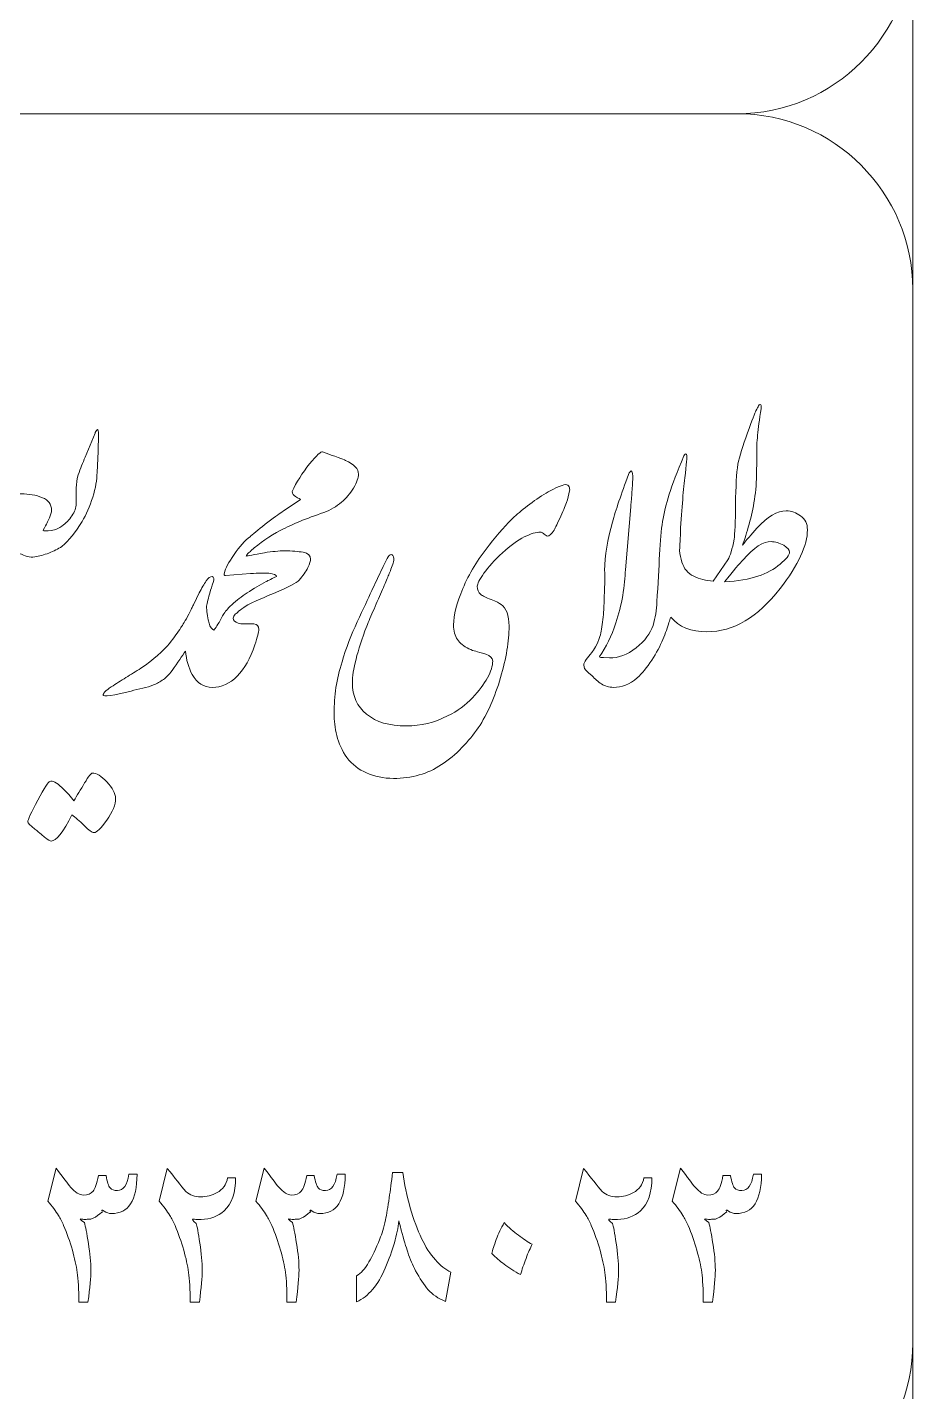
# Model space of a CAD drawing. Header units: millimetres. Extents: x 62 to 462, y 96 to 456.
# Drawn here: x 449.7 to 462.31, y 278.11 to 297.53 of the extents above; entities that cross this region are included whole.
import ezdxf

# ---------------------------------------------------------------- set-up
doc = ezdxf.new("R2010")
doc.units = ezdxf.units.MM
doc.header["$MEASUREMENT"] = 0
doc.layers.add('Layer 1', color=7, linetype='Continuous')

msp = doc.modelspace()

# ---------------------------------------------------------------- linework, layer by layer
at = {"layer": 'Layer 1', "color": 242, "lineweight": 18}
msp.add_lwpolyline([(62.3067, 95.8033), (462.3067, 95.8033), (462.3067, 455.8033), (62.3067, 455.8033), (62.3067, 95.8033)], close=True, dxfattribs=at)
at = {"layer": 'Layer 1', "color": 250, "lineweight": 18}
for points, knots in [([(444.8067, 316.3033), (444.8067, 316.3033), (459.8067, 316.3033), (459.8067, 316.3033), (461.1837, 316.3033), (462.3067, 315.1803), (462.3067, 313.8033), (462.3067, 313.8033), (462.3067, 298.8033), (462.3067, 298.8033), (462.3067, 297.4264), (461.1837, 296.3033), (459.8067, 296.3033), (459.8067, 296.3033), (444.8067, 296.3033), (444.8067, 296.3033), (443.4298, 296.3033), (442.3067, 297.4264), (442.3067, 298.8033), (442.3067, 298.8033), (442.3067, 313.8033), (442.3067, 313.8033), (442.3067, 315.1803), (443.4298, 316.3033), (444.8067, 316.3033)], [0, 0, 0, 0, 0.125, 0.125, 0.125, 0.25, 0.25, 0.25, 0.375, 0.375, 0.375, 0.5, 0.5, 0.5, 0.625, 0.625, 0.625, 0.75, 0.75, 0.75, 0.875, 0.875, 0.875, 1, 1, 1, 1]), ([(444.8067, 296.3033), (444.8067, 296.3033), (459.8067, 296.3033), (459.8067, 296.3033), (461.1837, 296.3033), (462.3067, 295.1803), (462.3067, 293.8033), (462.3067, 293.8033), (462.3067, 278.8033), (462.3067, 278.8033), (462.3067, 277.4264), (461.1837, 276.3033), (459.8067, 276.3033), (459.8067, 276.3033), (444.8067, 276.3033), (444.8067, 276.3033), (443.4298, 276.3033), (442.3067, 277.4264), (442.3067, 278.8033), (442.3067, 278.8033), (442.3067, 293.8033), (442.3067, 293.8033), (442.3067, 295.1803), (443.4298, 296.3033), (444.8067, 296.3033)], [0, 0, 0, 0, 0.125, 0.125, 0.125, 0.25, 0.25, 0.25, 0.375, 0.375, 0.375, 0.5, 0.5, 0.5, 0.625, 0.625, 0.625, 0.75, 0.75, 0.75, 0.875, 0.875, 0.875, 1, 1, 1, 1]), ([(458.9892, 290.0833), (458.9943, 290.0275), (459.0045, 289.9738), (459.0195, 289.9216), (459.0501, 289.8275), (459.1065, 289.7593), (459.1889, 289.7193), (459.2712, 289.6793), (459.3641, 289.6558), (459.4676, 289.6487), (459.4676, 289.6487), (459.6745, 289.9521), (459.6745, 289.9521), (459.7086, 290.0098), (459.7392, 290.1074), (459.7639, 290.2449), (459.7756, 290.3202), (459.7827, 290.4872), (459.7851, 290.7424), (459.7874, 290.9987), (459.798, 291.1892), (459.8192, 291.3127), (459.8427, 291.4279), (459.8874, 291.5761), (459.9532, 291.7584), (460.0202, 291.9418), (460.0614, 292.0476), (460.0755, 292.0759), (460.0908, 292.1041), (460.1026, 292.1276), (460.112, 292.1464), (460.1237, 292.1652), (460.1343, 292.1687), (460.1425, 292.1582), (460.1519, 292.1476), (460.1543, 292.1299), (460.1496, 292.1041), (460.1249, 291.95), (460.1073, 291.8254), (460.0979, 291.7278), (460.0896, 291.6302), (460.0849, 291.5373), (460.0861, 291.4491), (460.0873, 291.3609), (460.0861, 291.2468), (460.0814, 291.1069), (460.0767, 290.967), (460.0626, 290.8376), (460.0391, 290.72), (460.0167, 290.6012), (459.9885, 290.4872), (459.9532, 290.3755), (459.9191, 290.2649), (459.8956, 290.1944), (459.885, 290.1638), (459.9403, 290.2332), (460.0073, 290.312), (460.0884, 290.4025), (460.2413, 290.5683), (460.3812, 290.6506), (460.5047, 290.6506), (460.58, 290.6506), (460.6494, 290.6259), (460.7117, 290.5777), (460.7752, 290.5319), (460.8081, 290.4672), (460.8081, 290.3813), (460.8081, 290.1603), (460.6776, 289.8816), (460.4189, 289.5429), (460.1014, 289.1337), (459.7545, 288.9291), (459.3782, 288.9291), (459.1515, 288.9291), (458.9798, 288.9978), (458.8622, 289.1361), (458.8537, 289.1085), (458.8454, 289.0834), (458.8372, 289.0608), (458.8172, 288.9926), (458.7878, 288.9115), (458.749, 288.8186), (458.7114, 288.7257), (458.6585, 288.6269), (458.5915, 288.5234), (458.5233, 288.4199), (458.4551, 288.3364), (458.3857, 288.2718), (458.2787, 288.1789), (458.1646, 288.1342), (458.0447, 288.1365), (457.9835, 288.1389), (457.9271, 288.1553), (457.8765, 288.1859), (457.8283, 288.2177), (457.7836, 288.2576), (457.7425, 288.3035), (457.7048, 288.3329), (457.6825, 288.3529), (457.6731, 288.3611), (457.6413, 288.3917), (457.6249, 288.4223), (457.6249, 288.454), (457.6249, 288.4775), (457.6366, 288.5046), (457.659, 288.534), (457.6825, 288.5634), (457.7083, 288.5975), (457.7389, 288.6339), (457.7519, 288.6516), (457.7707, 288.6798), (457.793, 288.7163), (457.8165, 288.7527), (457.8365, 288.8021), (457.8542, 288.8632), (457.8706, 288.9232), (457.8859, 289.0032), (457.8965, 289.102), (457.9059, 289.2007), (457.9118, 289.2866), (457.9141, 289.3571), (457.9141, 289.3571), (457.9212, 289.5712), (457.9212, 289.5712), (457.9235, 289.6441), (457.9235, 289.7217), (457.9212, 289.8016), (457.9259, 290.0133), (457.9623, 290.2426), (458.0317, 290.4907), (458.0799, 290.6589), (458.1564, 290.8847), (458.2622, 291.1692), (458.2693, 291.1881), (458.2763, 291.1998), (458.2834, 291.2069), (458.2893, 291.2139), (458.2951, 291.2174), (458.2998, 291.2174), (458.3163, 291.2151), (458.3234, 291.1716), (458.321, 291.0869), (458.3187, 291.0458), (458.314, 290.9787), (458.3069, 290.887), (458.2998, 290.7929), (458.2951, 290.733), (458.2928, 290.7083), (458.2928, 290.7083), (458.2175, 289.8122), (458.2175, 289.8122), (458.2128, 289.704), (458.1999, 289.5817), (458.1799, 289.443), (458.1564, 289.3101), (458.1235, 289.1807), (458.0799, 289.0537), (458.02, 288.868), (457.9424, 288.708), (457.8483, 288.5751), (457.853, 288.5657), (457.8718, 288.561), (457.9036, 288.561), (457.9036, 288.561), (457.9906, 288.5575), (457.9906, 288.5575), (458.1164, 288.5528), (458.2422, 288.601), (458.3692, 288.701), (458.495, 288.8009), (458.5762, 288.9068), (458.6103, 289.0173), (458.6444, 289.129), (458.6632, 289.2407), (458.6656, 289.3536), (458.6808, 289.6135), (458.6938, 289.8393), (458.7032, 290.0309), (458.7126, 290.2226), (458.7267, 290.3778), (458.7467, 290.4978), (458.7655, 290.6166), (458.7973, 290.7471), (458.8408, 290.887), (458.8843, 291.0269), (458.9537, 291.208), (459.0477, 291.4315), (459.0618, 291.4538), (459.0736, 291.4632), (459.0854, 291.4585), (459.0971, 291.4538), (459.0924, 291.3644), (459.0701, 291.1881), (459.0477, 291.0128), (459.0254, 290.753), (459.003, 290.4084), (459.0007, 290.3188), (458.9961, 290.2108), (458.9892, 290.0833)], [0, 0, 0, 0, 0.0151515, 0.0151515, 0.0151515, 0.030303, 0.030303, 0.030303, 0.0454545, 0.0454545, 0.0454545, 0.0606061, 0.0606061, 0.0606061, 0.0757576, 0.0757576, 0.0757576, 0.0909091, 0.0909091, 0.0909091, 0.1060606, 0.1060606, 0.1060606, 0.1212121, 0.1212121, 0.1212121, 0.1363636, 0.1363636, 0.1363636, 0.1515152, 0.1515152, 0.1515152, 0.1666667, 0.1666667, 0.1666667, 0.1818182, 0.1818182, 0.1818182, 0.1969697, 0.1969697, 0.1969697, 0.2121212, 0.2121212, 0.2121212, 0.2272727, 0.2272727, 0.2272727, 0.2424242, 0.2424242, 0.2424242, 0.2575758, 0.2575758, 0.2575758, 0.2727273, 0.2727273, 0.2727273, 0.2878788, 0.2878788, 0.2878788, 0.3030303, 0.3030303, 0.3030303, 0.3181818, 0.3181818, 0.3181818, 0.3333333, 0.3333333, 0.3333333, 0.3484848, 0.3484848, 0.3484848, 0.3636364, 0.3636364, 0.3636364, 0.3787879, 0.3787879, 0.3787879, 0.3939394, 0.3939394, 0.3939394, 0.4090909, 0.4090909, 0.4090909, 0.4242424, 0.4242424, 0.4242424, 0.4393939, 0.4393939, 0.4393939, 0.4545455, 0.4545455, 0.4545455, 0.469697, 0.469697, 0.469697, 0.4848485, 0.4848485, 0.4848485, 0.5, 0.5, 0.5, 0.5151515, 0.5151515, 0.5151515, 0.530303, 0.530303, 0.530303, 0.5454545, 0.5454545, 0.5454545, 0.5606061, 0.5606061, 0.5606061, 0.5757576, 0.5757576, 0.5757576, 0.5909091, 0.5909091, 0.5909091, 0.6060606, 0.6060606, 0.6060606, 0.6212121, 0.6212121, 0.6212121, 0.6363636, 0.6363636, 0.6363636, 0.6515152, 0.6515152, 0.6515152, 0.6666667, 0.6666667, 0.6666667, 0.6818182, 0.6818182, 0.6818182, 0.6969697, 0.6969697, 0.6969697, 0.7121212, 0.7121212, 0.7121212, 0.7272727, 0.7272727, 0.7272727, 0.7424242, 0.7424242, 0.7424242, 0.7575758, 0.7575758, 0.7575758, 0.7727273, 0.7727273, 0.7727273, 0.7878788, 0.7878788, 0.7878788, 0.8030303, 0.8030303, 0.8030303, 0.8181818, 0.8181818, 0.8181818, 0.8333333, 0.8333333, 0.8333333, 0.8484848, 0.8484848, 0.8484848, 0.8636364, 0.8636364, 0.8636364, 0.8787879, 0.8787879, 0.8787879, 0.8939394, 0.8939394, 0.8939394, 0.9090909, 0.9090909, 0.9090909, 0.9242424, 0.9242424, 0.9242424, 0.9393939, 0.9393939, 0.9393939, 0.9545455, 0.9545455, 0.9545455, 0.969697, 0.969697, 0.969697, 0.9848485, 0.9848485, 0.9848485, 1, 1, 1, 1]), ([(450.1965, 290.4343), (450.2517, 290.4731), (450.2988, 290.5213), (450.3376, 290.5789), (450.3787, 290.6366), (450.3999, 290.6942), (450.3999, 290.7518), (450.3999, 290.7518), (450.3999, 290.9788), (450.3999, 290.9788), (450.3999, 291.034), (450.4093, 291.0952), (450.427, 291.161), (450.4599, 291.2527), (450.4928, 291.3374), (450.5269, 291.4127), (450.5269, 291.4127), (450.668, 291.7537), (450.668, 291.7537), (450.6704, 291.7702), (450.6821, 291.789), (450.7033, 291.809), (450.7127, 291.809), (450.7162, 291.7854), (450.7162, 291.7372), (450.7162, 291.7372), (450.7104, 291.4926), (450.7104, 291.4926), (450.7104, 291.4926), (450.6962, 291.1963), (450.6962, 291.1963), (450.6962, 291.0928), (450.6751, 290.9752), (450.6339, 290.8447), (450.5951, 290.713), (450.5445, 290.5978), (450.4822, 290.4966), (450.3885, 290.3432), (450.2937, 290.2259), (450.1976, 290.146), (450.1976, 290.146), (450.1965, 290.1438), (450.1965, 290.1438), (450.1412, 290.1074), (450.0789, 290.0756), (450.0107, 290.0498), (449.9413, 290.0227), (449.8743, 290.0051), (449.8108, 289.9957), (449.7755, 289.9886), (449.739, 289.991), (449.7002, 290.0004), (449.6614, 290.011), (449.6308, 290.0227), (449.6108, 290.0368), (449.5826, 290.0368), (449.5438, 290.0251), (449.4933, 290.0027), (449.445, 289.9816), (449.3851, 289.9522), (449.3145, 289.9134), (449.3145, 289.9134), (449.1111, 289.7852), (449.1111, 289.7852), (449.1111, 289.7852), (449.1108, 289.7861), (449.1108, 289.7861), (449.0462, 289.7286), (448.9686, 289.6851), (448.8771, 289.6558), (448.7736, 289.6158), (448.6431, 289.6041), (448.4843, 289.617), (448.4514, 289.617), (448.3044, 289.5523), (448.0398, 289.4206), (448.0398, 289.4206), (447.8581, 289.3204), (447.8581, 289.3204), (447.8581, 289.3204), (447.8446, 289.2678), (447.8446, 289.2678), (447.8305, 289.2101), (447.8129, 289.1549), (447.7952, 289.1043), (447.7141, 288.8821), (447.64, 288.7174), (447.5706, 288.6116), (447.5024, 288.5058), (447.4483, 288.4411), (447.4095, 288.4152), (447.3696, 288.3905), (447.3119, 288.3635), (447.2331, 288.3341), (447.1555, 288.3059), (447.0368, 288.2659), (446.8768, 288.2141), (446.7169, 288.1624), (446.6228, 288.1365), (446.5923, 288.1365), (446.5746, 288.1365), (446.5652, 288.1412), (446.5652, 288.1506), (446.5464, 288.1753), (446.6417, 288.2588), (446.851, 288.3988), (447.0603, 288.5387), (447.1955, 288.6304), (447.2555, 288.6739), (447.3166, 288.7174), (447.379, 288.7809), (447.4413, 288.8656), (447.5048, 288.9491), (447.5518, 289.0443), (447.5812, 289.149), (447.5495, 289.1537), (447.5165, 289.1478), (447.4836, 289.1302), (447.4495, 289.1137), (447.4166, 289.1043), (447.3848, 289.1043), (447.3002, 289.1067), (447.2284, 289.1349), (447.1708, 289.1878), (447.1144, 289.2395), (447.0897, 289.2983), (447.0991, 289.363), (447.1085, 289.4018), (447.1214, 289.4477), (447.1391, 289.4994), (447.1555, 289.5512), (447.192, 289.6335), (447.2473, 289.7452), (447.3025, 289.8581), (447.3578, 289.951), (447.4142, 290.0239), (447.4707, 290.098), (447.5259, 290.1344), (447.5812, 290.1344), (447.6753, 290.1344), (447.7541, 290.0944), (447.8176, 290.0145), (447.8811, 289.9333), (447.9117, 289.8369), (447.9117, 289.7252), (447.9117, 289.7252), (447.9115, 289.7016), (447.9115, 289.7016), (447.9115, 289.7016), (447.9763, 289.724), (447.9763, 289.724), (448.0527, 289.7522), (448.0916, 289.7722), (448.0916, 289.7863), (448.0774, 289.8098), (448.0704, 289.8381), (448.0704, 289.8722), (448.0751, 289.9027), (448.0868, 289.9404), (448.1057, 289.9862), (448.1374, 290.0709), (448.1962, 290.1908), (448.2809, 290.3449), (448.3338, 290.446), (448.4008, 290.5354), (448.4843, 290.613), (448.5666, 290.6894), (448.6337, 290.7271), (448.6842, 290.7271), (448.7642, 290.7271), (448.83, 290.693), (448.8806, 290.6271), (448.9265, 290.5624), (448.9488, 290.4778), (448.9488, 290.3719), (448.9488, 290.2779), (448.9359, 290.1932), (448.91, 290.1191), (448.8829, 290.0439), (448.8665, 289.998), (448.8594, 289.9792), (448.8594, 289.9792), (448.9006, 289.9862), (448.9006, 289.9862), (448.99, 290.0086), (449.0605, 290.0391), (449.1111, 290.0756), (449.1111, 290.0756), (449.1132, 290.072), (449.1132, 290.072), (449.1543, 290.0933), (449.2123, 290.1282), (449.2863, 290.178), (449.3028, 290.1874), (449.3404, 290.2144), (449.4004, 290.2579), (449.4004, 290.2944), (449.3839, 290.3473), (449.3521, 290.4167), (449.318, 290.479), (449.271, 290.5096), (449.211, 290.5096), (449.1722, 290.5096), (449.1322, 290.5002), (449.0899, 290.4813), (449.0605, 290.4813), (449.0511, 290.5013), (449.0629, 290.5401), (449.0723, 290.5684), (449.0923, 290.6025), (449.1252, 290.6436), (449.1758, 290.7083), (449.2381, 290.7624), (449.3145, 290.8059), (449.3627, 290.8318), (449.4121, 290.8506), (449.4627, 290.8647), (449.525, 290.8835), (449.5767, 290.8929), (449.6214, 290.8929), (449.7261, 290.8929), (449.8249, 290.8741), (449.9178, 290.8376), (450.0048, 290.8035), (450.0483, 290.7436), (450.0483, 290.6577), (450.0483, 290.6283), (450.0377, 290.5919), (450.0177, 290.5484), (450.006, 290.5225), (449.9954, 290.499), (449.9848, 290.479), (449.9742, 290.4578), (449.9554, 290.4237), (449.9272, 290.3755), (449.9436, 290.3614), (449.9824, 290.3602), (450.0448, 290.3696), (450.1071, 290.3802), (450.1576, 290.4014), (450.1965, 290.4343)], [0, 0, 0, 0, 0.0125, 0.0125, 0.0125, 0.025, 0.025, 0.025, 0.0375, 0.0375, 0.0375, 0.05, 0.05, 0.05, 0.0625, 0.0625, 0.0625, 0.075, 0.075, 0.075, 0.0875, 0.0875, 0.0875, 0.1, 0.1, 0.1, 0.1125, 0.1125, 0.1125, 0.125, 0.125, 0.125, 0.1375, 0.1375, 0.1375, 0.15, 0.15, 0.15, 0.1625, 0.1625, 0.1625, 0.175, 0.175, 0.175, 0.1875, 0.1875, 0.1875, 0.2, 0.2, 0.2, 0.2125, 0.2125, 0.2125, 0.225, 0.225, 0.225, 0.2375, 0.2375, 0.2375, 0.25, 0.25, 0.25, 0.2625, 0.2625, 0.2625, 0.275, 0.275, 0.275, 0.2875, 0.2875, 0.2875, 0.3, 0.3, 0.3, 0.3125, 0.3125, 0.3125, 0.325, 0.325, 0.325, 0.3375, 0.3375, 0.3375, 0.35, 0.35, 0.35, 0.3625, 0.3625, 0.3625, 0.375, 0.375, 0.375, 0.3875, 0.3875, 0.3875, 0.4, 0.4, 0.4, 0.4125, 0.4125, 0.4125, 0.425, 0.425, 0.425, 0.4375, 0.4375, 0.4375, 0.45, 0.45, 0.45, 0.4625, 0.4625, 0.4625, 0.475, 0.475, 0.475, 0.4875, 0.4875, 0.4875, 0.5, 0.5, 0.5, 0.5125, 0.5125, 0.5125, 0.525, 0.525, 0.525, 0.5375, 0.5375, 0.5375, 0.55, 0.55, 0.55, 0.5625, 0.5625, 0.5625, 0.575, 0.575, 0.575, 0.5875, 0.5875, 0.5875, 0.6, 0.6, 0.6, 0.6125, 0.6125, 0.6125, 0.625, 0.625, 0.625, 0.6375, 0.6375, 0.6375, 0.65, 0.65, 0.65, 0.6625, 0.6625, 0.6625, 0.675, 0.675, 0.675, 0.6875, 0.6875, 0.6875, 0.7, 0.7, 0.7, 0.7125, 0.7125, 0.7125, 0.725, 0.725, 0.725, 0.7375, 0.7375, 0.7375, 0.75, 0.75, 0.75, 0.7625, 0.7625, 0.7625, 0.775, 0.775, 0.775, 0.7875, 0.7875, 0.7875, 0.8, 0.8, 0.8, 0.8125, 0.8125, 0.8125, 0.825, 0.825, 0.825, 0.8375, 0.8375, 0.8375, 0.85, 0.85, 0.85, 0.8625, 0.8625, 0.8625, 0.875, 0.875, 0.875, 0.8875, 0.8875, 0.8875, 0.9, 0.9, 0.9, 0.9125, 0.9125, 0.9125, 0.925, 0.925, 0.925, 0.9375, 0.9375, 0.9375, 0.95, 0.95, 0.95, 0.9625, 0.9625, 0.9625, 0.975, 0.975, 0.975, 0.9875, 0.9875, 0.9875, 1, 1, 1, 1]), ([(452.8812, 290.2896), (452.9388, 290.3379), (453.0211, 290.4037), (453.1293, 290.4896), (453.2351, 290.5695), (453.3069, 290.6224), (453.3468, 290.6471), (453.3468, 290.6471), (453.5938, 290.8094), (453.5938, 290.8094), (453.5879, 290.8141), (453.5632, 290.8294), (453.5221, 290.8541), (453.4903, 290.8706), (453.4738, 290.8929), (453.4738, 290.9235), (453.5338, 291.0563), (453.6161, 291.1881), (453.722, 291.3198), (453.8254, 291.4432), (453.8854, 291.4997), (453.9042, 291.4879), (454.09, 291.4244), (454.2006, 291.3833), (454.2347, 291.368), (454.357, 291.3103), (454.4181, 291.2445), (454.4181, 291.1716), (454.4181, 291.121), (454.3946, 291.0552), (454.3487, 290.9752), (454.2982, 290.8964), (454.2405, 290.8294), (454.177, 290.7718), (454.1053, 290.7118), (454.0218, 290.6636), (453.9254, 290.6271), (453.6749, 290.5425), (453.4703, 290.4578), (453.3104, 290.3731), (453.153, 290.291), (453.0115, 290.194), (452.8872, 290.0812), (452.8872, 290.0812), (452.8823, 290.0733), (452.8823, 290.0733), (452.8565, 290.058), (452.84, 290.0427), (452.8318, 290.0286), (452.8235, 290.0145), (452.82, 290.0074), (452.82, 290.0051), (452.84, 290.0098), (452.927, 290.0251), (453.0787, 290.0533), (453.1904, 290.0709), (453.2845, 290.0803), (453.3609, 290.0803), (453.4703, 290.0803), (453.5608, 290.0733), (453.629, 290.0603), (453.7008, 290.0462), (453.7361, 290.0133), (453.7361, 289.9604), (453.7361, 289.9392), (453.7231, 289.9004), (453.6984, 289.8428), (453.6655, 289.7828), (453.6243, 289.7228), (453.5738, 289.6641), (453.5397, 289.6241), (453.4174, 289.5617), (453.2069, 289.4747), (452.9976, 289.3865), (452.8682, 289.3277), (452.82, 289.2972), (452.7718, 289.2654), (452.7353, 289.2395), (452.7095, 289.2196), (452.6956, 289.2012), (452.6804, 289.1876), (452.664, 289.179), (452.6281, 289.1378), (452.6233, 289.105), (452.6507, 289.0808), (452.6777, 289.0549), (452.7236, 289.042), (452.7883, 289.0408), (452.8529, 289.0396), (452.9, 289.0396), (452.9294, 289.0396), (452.9752, 289.0349), (452.9988, 289.0079), (452.9988, 288.9597), (452.9988, 288.9256), (452.9799, 288.8527), (452.9435, 288.7433), (452.8788, 288.5505), (452.7953, 288.4023), (452.6918, 288.2988), (452.5837, 288.1906), (452.4661, 288.1365), (452.3367, 288.1365), (452.2156, 288.1365), (452.1203, 288.1977), (452.051, 288.3188), (451.9982, 288.4152), (451.9658, 288.5273), (451.955, 288.6547), (451.9082, 288.5842), (451.845, 288.4918), (451.7652, 288.3776), (451.717, 288.3176), (451.6758, 288.2753), (451.6405, 288.2506), (451.5947, 288.2177), (451.5488, 288.1918), (451.5018, 288.173), (451.4548, 288.153), (451.403, 288.1377), (451.3466, 288.1248), (451.2901, 288.1118), (451.2349, 288.0989), (451.1796, 288.0848), (451.1796, 288.0848), (450.9515, 288.0295), (450.9515, 288.0295), (450.8597, 288.0142), (450.8033, 288.0119), (450.7833, 288.0225), (450.7833, 288.0554), (450.8209, 288.0954), (450.8974, 288.1436), (450.9656, 288.1871), (451.0361, 288.2318), (451.1067, 288.2765), (451.1784, 288.3211), (451.249, 288.3647), (451.3207, 288.4082), (451.5018, 288.5352), (451.6382, 288.6539), (451.7276, 288.7633), (451.7958, 288.8491), (451.8499, 288.9232), (451.8887, 288.9879), (451.9145, 289.0243), (451.9522, 289.0878), (452.0027, 289.1772), (452.0027, 289.1772), (452.0361, 289.2455), (452.0361, 289.2455), (452.044, 289.2642), (452.0525, 289.2821), (452.0616, 289.2995), (452.0657, 289.3079), (452.0699, 289.3159), (452.0743, 289.3238), (452.0743, 289.3238), (452.1509, 289.4806), (452.1509, 289.4806), (452.185, 289.5512), (452.2191, 289.6088), (452.2509, 289.6523), (452.2802, 289.6958), (452.3085, 289.717), (452.3332, 289.7146), (452.3567, 289.7029), (452.3637, 289.6805), (452.3543, 289.6452), (452.3285, 289.57), (452.3132, 289.5206), (452.3061, 289.4971), (452.28, 289.4103), (452.263, 289.3417), (452.2554, 289.292), (452.267, 289.084), (452.301, 288.9713), (452.3579, 288.9526), (452.3826, 288.9785), (452.419, 289.0338), (452.4649, 289.1184), (452.4919, 289.169), (452.5131, 289.2031), (452.526, 289.2219), (452.5295, 289.2262), (452.5334, 289.2299), (452.5378, 289.233), (452.5585, 289.2585), (452.5841, 289.2855), (452.613, 289.3124), (452.6848, 289.3771), (452.7565, 289.4324), (452.8306, 289.4806), (452.9247, 289.5429), (453.0152, 289.597), (453.1022, 289.6429), (453.1093, 289.6476), (453.1587, 289.6723), (453.2504, 289.7158), (453.2504, 289.7381), (453.2139, 289.7546), (453.1399, 289.764), (453.0764, 289.7664), (452.9893, 289.764), (452.8823, 289.7569), (452.8823, 289.7569), (452.5237, 289.7287), (452.5237, 289.7287), (452.5072, 289.7287), (452.5025, 289.7428), (452.5096, 289.7699), (452.5237, 289.8299), (452.5684, 289.9169), (452.646, 290.0286), (452.7214, 290.14), (452.7991, 290.225), (452.8791, 290.2849), (452.8791, 290.2849), (452.8812, 290.2896), (452.8812, 290.2896)], [0, 0, 0, 0, 0.0136986, 0.0136986, 0.0136986, 0.0273973, 0.0273973, 0.0273973, 0.0410959, 0.0410959, 0.0410959, 0.0547945, 0.0547945, 0.0547945, 0.0684932, 0.0684932, 0.0684932, 0.0821918, 0.0821918, 0.0821918, 0.0958904, 0.0958904, 0.0958904, 0.109589, 0.109589, 0.109589, 0.1232877, 0.1232877, 0.1232877, 0.1369863, 0.1369863, 0.1369863, 0.1506849, 0.1506849, 0.1506849, 0.1643836, 0.1643836, 0.1643836, 0.1780822, 0.1780822, 0.1780822, 0.1917808, 0.1917808, 0.1917808, 0.2054795, 0.2054795, 0.2054795, 0.2191781, 0.2191781, 0.2191781, 0.2328767, 0.2328767, 0.2328767, 0.2465753, 0.2465753, 0.2465753, 0.260274, 0.260274, 0.260274, 0.2739726, 0.2739726, 0.2739726, 0.2876712, 0.2876712, 0.2876712, 0.3013699, 0.3013699, 0.3013699, 0.3150685, 0.3150685, 0.3150685, 0.3287671, 0.3287671, 0.3287671, 0.3424658, 0.3424658, 0.3424658, 0.3561644, 0.3561644, 0.3561644, 0.369863, 0.369863, 0.369863, 0.3835616, 0.3835616, 0.3835616, 0.3972603, 0.3972603, 0.3972603, 0.4109589, 0.4109589, 0.4109589, 0.4246575, 0.4246575, 0.4246575, 0.4383562, 0.4383562, 0.4383562, 0.4520548, 0.4520548, 0.4520548, 0.4657534, 0.4657534, 0.4657534, 0.4794521, 0.4794521, 0.4794521, 0.4931507, 0.4931507, 0.4931507, 0.5068493, 0.5068493, 0.5068493, 0.5205479, 0.5205479, 0.5205479, 0.5342466, 0.5342466, 0.5342466, 0.5479452, 0.5479452, 0.5479452, 0.5616438, 0.5616438, 0.5616438, 0.5753425, 0.5753425, 0.5753425, 0.5890411, 0.5890411, 0.5890411, 0.6027397, 0.6027397, 0.6027397, 0.6164384, 0.6164384, 0.6164384, 0.630137, 0.630137, 0.630137, 0.6438356, 0.6438356, 0.6438356, 0.6575342, 0.6575342, 0.6575342, 0.6712329, 0.6712329, 0.6712329, 0.6849315, 0.6849315, 0.6849315, 0.6986301, 0.6986301, 0.6986301, 0.7123288, 0.7123288, 0.7123288, 0.7260274, 0.7260274, 0.7260274, 0.739726, 0.739726, 0.739726, 0.7534247, 0.7534247, 0.7534247, 0.7671233, 0.7671233, 0.7671233, 0.7808219, 0.7808219, 0.7808219, 0.7945205, 0.7945205, 0.7945205, 0.8082192, 0.8082192, 0.8082192, 0.8219178, 0.8219178, 0.8219178, 0.8356164, 0.8356164, 0.8356164, 0.8493151, 0.8493151, 0.8493151, 0.8630137, 0.8630137, 0.8630137, 0.8767123, 0.8767123, 0.8767123, 0.890411, 0.890411, 0.890411, 0.9041096, 0.9041096, 0.9041096, 0.9178082, 0.9178082, 0.9178082, 0.9315068, 0.9315068, 0.9315068, 0.9452055, 0.9452055, 0.9452055, 0.9589041, 0.9589041, 0.9589041, 0.9726027, 0.9726027, 0.9726027, 0.9863014, 0.9863014, 0.9863014, 1, 1, 1, 1]), ([(457.4214, 290.9341), (457.4132, 290.8764), (457.3979, 290.8212), (457.3791, 290.7671), (457.3591, 290.713), (457.3273, 290.6377), (457.2827, 290.5413), (457.238, 290.4449), (457.2109, 290.3896), (457.2015, 290.3755), (457.1651, 290.3179), (457.1321, 290.2896), (457.1051, 290.2896), (457.0839, 290.3038), (457.0663, 290.3167), (457.0498, 290.3296), (457.0334, 290.3426), (457.0192, 290.3484), (457.0051, 290.3484), (456.9475, 290.3484), (456.8723, 290.3249), (456.7782, 290.2779), (456.6829, 290.2308), (456.5806, 290.1556), (456.4677, 290.0521), (456.3548, 289.9486), (456.2667, 289.8522), (456.2032, 289.7628), (456.1408, 289.6735), (456.1091, 289.6111), (456.1091, 289.577), (456.1091, 289.5265), (456.1244, 289.4865), (456.1573, 289.4594), (456.1843, 289.4383), (456.2337, 289.4148), (456.3055, 289.3877), (456.376, 289.3595), (456.4242, 289.3371), (456.4466, 289.3183), (456.523, 289.2654), (456.5606, 289.1619), (456.5606, 289.0079), (456.5606, 288.795), (456.5207, 288.5505), (456.4395, 288.2765), (456.3596, 288.0013), (456.2537, 287.7638), (456.1232, 287.5615), (456.0562, 287.4674), (455.9786, 287.3733), (455.8892, 287.2793), (455.7998, 287.184), (455.7034, 287.1041), (455.5999, 287.037), (455.4023, 286.9065), (455.1742, 286.8407), (454.9179, 286.8407), (454.6262, 286.8454), (454.404, 286.9441), (454.2523, 287.137), (454.1841, 287.2358), (454.1359, 287.3404), (454.11, 287.451), (454.083, 287.5615), (454.07, 287.6662), (454.07, 287.7649), (454.07, 287.8908), (454.0794, 288.0142), (454.0971, 288.1353), (454.1159, 288.2553), (454.1441, 288.3764), (454.1829, 288.4987), (454.2429, 288.6963), (454.3146, 288.8868), (454.4005, 289.0702), (454.4851, 289.2537), (454.5533, 289.4018), (454.6062, 289.5147), (454.6062, 289.5147), (454.7685, 289.8593), (454.7685, 289.8593), (454.7873, 289.8981), (454.8062, 289.9357), (454.8273, 289.9733), (454.8473, 290.0098), (454.8661, 290.0274), (454.8826, 290.0274), (454.9049, 290.0274), (454.9179, 290.0098), (454.919, 289.9733), (454.9202, 289.9357), (454.9155, 289.9086), (454.9061, 289.8898), (454.8814, 289.824), (454.8591, 289.7675), (454.8414, 289.7228), (454.8226, 289.6782), (454.7956, 289.6135), (454.7579, 289.5288), (454.7215, 289.443), (454.6815, 289.3513), (454.6392, 289.2525), (454.5968, 289.1537), (454.5616, 289.0726), (454.5345, 289.0079), (454.3993, 288.6504), (454.3311, 288.3811), (454.3311, 288.2024), (454.3311, 288.0142), (454.3981, 287.8649), (454.5333, 287.7543), (454.6674, 287.6438), (454.8567, 287.5885), (455.1001, 287.5885), (455.3024, 287.5885), (455.4976, 287.6356), (455.6869, 287.7297), (455.8269, 287.8014), (455.9444, 287.8872), (456.0385, 287.9884), (456.1326, 288.0895), (456.2043, 288.1847), (456.2537, 288.2729), (456.3031, 288.3611), (456.3278, 288.4411), (456.3278, 288.5116), (456.3278, 288.5552), (456.2949, 288.5881), (456.229, 288.6081), (456.1632, 288.6292), (456.1161, 288.6433), (456.0867, 288.6504), (456.0585, 288.6563), (456.0256, 288.6692), (455.988, 288.688), (455.9174, 288.7221), (455.8633, 288.7656), (455.8257, 288.8174), (455.7892, 288.8691), (455.7704, 288.9397), (455.7704, 289.0291), (455.7704, 289.1643), (455.8151, 289.3371), (455.9033, 289.5453), (455.9915, 289.7546), (456.1161, 289.9604), (456.2772, 290.1626), (456.4089, 290.3273), (456.5289, 290.4625), (456.6359, 290.5648), (456.6935, 290.6177), (456.7676, 290.6789), (456.857, 290.7459), (456.9463, 290.8141), (457.0334, 290.8717), (457.1192, 290.9199), (457.2227, 290.9799), (457.3038, 291.014), (457.3638, 291.0234), (457.3885, 291.0234), (457.4061, 291.0128), (457.4155, 290.9928), (457.4238, 290.9717), (457.4261, 290.9529), (457.4214, 290.9341)], [0, 0, 0, 0, 0.0181818, 0.0181818, 0.0181818, 0.0363636, 0.0363636, 0.0363636, 0.0545455, 0.0545455, 0.0545455, 0.0727273, 0.0727273, 0.0727273, 0.0909091, 0.0909091, 0.0909091, 0.1090909, 0.1090909, 0.1090909, 0.1272727, 0.1272727, 0.1272727, 0.1454545, 0.1454545, 0.1454545, 0.1636364, 0.1636364, 0.1636364, 0.1818182, 0.1818182, 0.1818182, 0.2, 0.2, 0.2, 0.2181818, 0.2181818, 0.2181818, 0.2363636, 0.2363636, 0.2363636, 0.2545455, 0.2545455, 0.2545455, 0.2727273, 0.2727273, 0.2727273, 0.2909091, 0.2909091, 0.2909091, 0.3090909, 0.3090909, 0.3090909, 0.3272727, 0.3272727, 0.3272727, 0.3454545, 0.3454545, 0.3454545, 0.3636364, 0.3636364, 0.3636364, 0.3818182, 0.3818182, 0.3818182, 0.4, 0.4, 0.4, 0.4181818, 0.4181818, 0.4181818, 0.4363636, 0.4363636, 0.4363636, 0.4545455, 0.4545455, 0.4545455, 0.4727273, 0.4727273, 0.4727273, 0.4909091, 0.4909091, 0.4909091, 0.5090909, 0.5090909, 0.5090909, 0.5272727, 0.5272727, 0.5272727, 0.5454545, 0.5454545, 0.5454545, 0.5636364, 0.5636364, 0.5636364, 0.5818182, 0.5818182, 0.5818182, 0.6, 0.6, 0.6, 0.6181818, 0.6181818, 0.6181818, 0.6363636, 0.6363636, 0.6363636, 0.6545455, 0.6545455, 0.6545455, 0.6727273, 0.6727273, 0.6727273, 0.6909091, 0.6909091, 0.6909091, 0.7090909, 0.7090909, 0.7090909, 0.7272727, 0.7272727, 0.7272727, 0.7454545, 0.7454545, 0.7454545, 0.7636364, 0.7636364, 0.7636364, 0.7818182, 0.7818182, 0.7818182, 0.8, 0.8, 0.8, 0.8181818, 0.8181818, 0.8181818, 0.8363636, 0.8363636, 0.8363636, 0.8545455, 0.8545455, 0.8545455, 0.8727273, 0.8727273, 0.8727273, 0.8909091, 0.8909091, 0.8909091, 0.9090909, 0.9090909, 0.9090909, 0.9272727, 0.9272727, 0.9272727, 0.9454545, 0.9454545, 0.9454545, 0.9636364, 0.9636364, 0.9636364, 0.9818182, 0.9818182, 0.9818182, 1, 1, 1, 1]), ([(460.5529, 290.0638), (460.5529, 290.0932), (460.5259, 290.125), (460.4706, 290.1603), (460.4106, 290.1944), (460.3507, 290.212), (460.2907, 290.212), (460.1813, 290.2167), (460.0473, 290.1297), (459.8921, 289.9533), (459.845, 289.9051), (459.7568, 289.8004), (459.6263, 289.6393), (459.8192, 289.6487), (459.9779, 289.6758), (460.1037, 289.7193), (460.2284, 289.7628), (460.3342, 289.8204), (460.4189, 289.891), (460.5082, 289.9627), (460.5529, 290.0203), (460.5529, 290.0638)], [0, 0, 0, 0, 0.1428571, 0.1428571, 0.1428571, 0.2857143, 0.2857143, 0.2857143, 0.4285714, 0.4285714, 0.4285714, 0.5714286, 0.5714286, 0.5714286, 0.7142857, 0.7142857, 0.7142857, 0.8571429, 0.8571429, 0.8571429, 1, 1, 1, 1]), ([(449.7108, 286.221), (449.7108, 286.2069), (449.7449, 286.1728), (449.8119, 286.1175), (449.8802, 286.0622), (449.9295, 286.0211), (449.9625, 285.994), (449.9966, 285.9634), (450.0236, 285.9493), (450.0413, 285.9493), (450.1153, 285.9493), (450.2141, 286.074), (450.3376, 286.3244), (450.3882, 286.288), (450.4469, 286.2363), (450.514, 286.1692), (450.5798, 286.1022), (450.6257, 286.0693), (450.6516, 286.0693), (450.6904, 286.0693), (450.7515, 286.1281), (450.8338, 286.2457), (450.9185, 286.3644), (450.9608, 286.4679), (450.9608, 286.5549), (450.9573, 286.629), (450.915, 286.7078), (450.835, 286.7913), (450.7562, 286.8748), (450.688, 286.9171), (450.6304, 286.9171), (450.6128, 286.9171), (450.5751, 286.8701), (450.5187, 286.776), (450.4622, 286.6819), (450.4117, 286.5961), (450.3658, 286.5208), (450.3258, 286.5761), (450.2694, 286.6396), (450.1953, 286.7125), (450.12, 286.7842), (450.0636, 286.8125), (450.0248, 286.796), (450.0036, 286.796), (449.946, 286.7078), (449.8519, 286.5314), (449.7579, 286.3538), (449.7108, 286.2515), (449.7108, 286.221)], [0, 0, 0, 0, 0.0625, 0.0625, 0.0625, 0.125, 0.125, 0.125, 0.1875, 0.1875, 0.1875, 0.25, 0.25, 0.25, 0.3125, 0.3125, 0.3125, 0.375, 0.375, 0.375, 0.4375, 0.4375, 0.4375, 0.5, 0.5, 0.5, 0.5625, 0.5625, 0.5625, 0.625, 0.625, 0.625, 0.6875, 0.6875, 0.6875, 0.75, 0.75, 0.75, 0.8125, 0.8125, 0.8125, 0.875, 0.875, 0.875, 0.9375, 0.9375, 0.9375, 1, 1, 1, 1])]:
    msp.add_open_spline(points, degree=3, knots=knots, dxfattribs=at)
at = {"layer": 'Layer 1', "color": 250, "lineweight": 9}
for points, knots in [([(450.9856, 280.974), (451.0715, 280.974), (451.1261, 281.0516), (451.1491, 281.2063), (451.1491, 281.2063), (451.2649, 281.2063), (451.2649, 281.2063), (451.2649, 280.833), (451.1438, 280.6466), (450.9028, 280.6466), (450.8651, 280.6466), (450.8293, 280.6584), (450.7952, 280.6819), (450.7617, 280.7054), (450.754, 280.7007), (450.774, 280.6672), (450.7752, 280.673), (450.7523, 280.6572), (450.7046, 280.619), (450.6623, 280.5837), (450.6194, 280.5655), (450.5759, 280.5655), (450.57, 280.5655), (450.563, 280.5655), (450.5541, 280.5649), (450.5453, 280.5643), (450.5353, 280.5637), (450.5242, 280.5637), (450.5036, 280.5637), (450.483, 280.5661), (450.463, 280.5702), (450.443, 280.5743), (450.4601, 280.5566), (450.5153, 280.5173), (450.5306, 280.4649), (450.5494, 280.3668), (450.573, 280.2227), (450.5965, 280.0793), (450.6082, 279.9511), (450.6082, 279.8388), (450.6082, 279.7436), (450.5947, 279.5925), (450.5671, 279.3862), (450.5671, 279.3862), (450.436, 279.3862), (450.436, 279.3862), (450.436, 279.5696), (450.4289, 279.7107), (450.4148, 279.8089), (450.4001, 279.907), (450.3772, 280.0123), (450.3449, 280.1246), (450.3096, 280.2486), (450.2678, 280.3668), (450.2208, 280.4779), (450.1979, 280.5296), (450.1732, 280.5766), (450.1467, 280.619), (450.1091, 280.6825), (450.0586, 280.7506), (449.9951, 280.8241), (449.9951, 280.8241), (450.1126, 281.2927), (450.1126, 281.2927), (450.2126, 281.1592), (450.2814, 281.0699), (450.319, 281.024), (450.3848, 280.9482), (450.4448, 280.91), (450.5001, 280.91), (450.563, 280.91), (450.6094, 280.9282), (450.6394, 280.9635), (450.6682, 280.9981), (450.6941, 281.0734), (450.717, 281.1892), (450.717, 281.1892), (450.824, 281.1892), (450.824, 281.1892), (450.8398, 281.0975), (450.8592, 281.0387), (450.8822, 281.0128), (450.9051, 280.987), (450.9398, 280.974), (450.9856, 280.974)], [0, 0, 0, 0, 0.0357143, 0.0357143, 0.0357143, 0.0714286, 0.0714286, 0.0714286, 0.1071429, 0.1071429, 0.1071429, 0.1428571, 0.1428571, 0.1428571, 0.1785714, 0.1785714, 0.1785714, 0.2142857, 0.2142857, 0.2142857, 0.25, 0.25, 0.25, 0.2857143, 0.2857143, 0.2857143, 0.3214286, 0.3214286, 0.3214286, 0.3571429, 0.3571429, 0.3571429, 0.3928571, 0.3928571, 0.3928571, 0.4285714, 0.4285714, 0.4285714, 0.4642857, 0.4642857, 0.4642857, 0.5, 0.5, 0.5, 0.5357143, 0.5357143, 0.5357143, 0.5714286, 0.5714286, 0.5714286, 0.6071429, 0.6071429, 0.6071429, 0.6428571, 0.6428571, 0.6428571, 0.6785714, 0.6785714, 0.6785714, 0.7142857, 0.7142857, 0.7142857, 0.75, 0.75, 0.75, 0.7857143, 0.7857143, 0.7857143, 0.8214286, 0.8214286, 0.8214286, 0.8571429, 0.8571429, 0.8571429, 0.8928571, 0.8928571, 0.8928571, 0.9285714, 0.9285714, 0.9285714, 0.9642857, 0.9642857, 0.9642857, 1, 1, 1, 1]), ([(452.1691, 280.8859), (452.2555, 280.8859), (452.3337, 280.9059), (452.4048, 280.9447), (452.4865, 280.9893), (452.5365, 281.0593), (452.5547, 281.1545), (452.5547, 281.1545), (452.6688, 281.1545), (452.6688, 281.1545), (452.6688, 280.9435), (452.6141, 280.7877), (452.5048, 280.6877), (452.4154, 280.6054), (452.3067, 280.5637), (452.1797, 280.5637), (452.1797, 280.5637), (452.1538, 280.5637), (452.1538, 280.5637), (452.1168, 280.5637), (452.0868, 280.5649), (452.0633, 280.5672), (452.0398, 280.5696), (452.055, 280.549), (452.1091, 280.5055), (452.1203, 280.4655), (452.1373, 280.3726), (452.1597, 280.2274), (452.182, 280.0822), (452.1932, 279.9523), (452.1932, 279.8388), (452.1932, 279.7436), (452.1797, 279.5925), (452.152, 279.3862), (452.152, 279.3862), (452.0209, 279.3862), (452.0209, 279.3862), (452.0209, 279.5696), (452.0139, 279.7107), (451.9998, 279.8089), (451.9851, 279.907), (451.9622, 280.0123), (451.9298, 280.1246), (451.894, 280.2486), (451.8528, 280.3668), (451.8058, 280.4779), (451.7828, 280.5296), (451.7582, 280.5766), (451.7317, 280.619), (451.6941, 280.6825), (451.6435, 280.7506), (451.58, 280.8241), (451.58, 280.8241), (451.6953, 281.2874), (451.6953, 281.2874), (451.8034, 281.1539), (451.891, 281.0452), (451.9592, 280.9599), (452.0186, 280.9106), (452.0885, 280.8859), (452.1691, 280.8859)], [0, 0, 0, 0, 0.05, 0.05, 0.05, 0.1, 0.1, 0.1, 0.15, 0.15, 0.15, 0.2, 0.2, 0.2, 0.25, 0.25, 0.25, 0.3, 0.3, 0.3, 0.35, 0.35, 0.35, 0.4, 0.4, 0.4, 0.45, 0.45, 0.45, 0.5, 0.5, 0.5, 0.55, 0.55, 0.55, 0.6, 0.6, 0.6, 0.65, 0.65, 0.65, 0.7, 0.7, 0.7, 0.75, 0.75, 0.75, 0.8, 0.8, 0.8, 0.85, 0.85, 0.85, 0.9, 0.9, 0.9, 0.95, 0.95, 0.95, 1, 1, 1, 1]), ([(453.9486, 280.974), (454.0345, 280.974), (454.0891, 281.0516), (454.1121, 281.2063), (454.1121, 281.2063), (454.2279, 281.2063), (454.2279, 281.2063), (454.2279, 280.833), (454.1068, 280.6466), (453.8658, 280.6466), (453.8281, 280.6466), (453.7923, 280.6584), (453.7582, 280.6819), (453.7247, 280.7054), (453.717, 280.7007), (453.737, 280.6672), (453.7382, 280.673), (453.7153, 280.6572), (453.6676, 280.619), (453.6253, 280.5837), (453.5824, 280.5655), (453.5389, 280.5655), (453.533, 280.5655), (453.526, 280.5655), (453.5171, 280.5649), (453.5083, 280.5643), (453.4983, 280.5637), (453.4872, 280.5637), (453.4666, 280.5637), (453.446, 280.5661), (453.426, 280.5702), (453.406, 280.5743), (453.4231, 280.5566), (453.4783, 280.5173), (453.4936, 280.4649), (453.5124, 280.3668), (453.536, 280.2227), (453.5595, 280.0793), (453.5712, 279.9511), (453.5712, 279.8388), (453.5712, 279.7436), (453.5577, 279.5925), (453.5301, 279.3862), (453.5301, 279.3862), (453.399, 279.3862), (453.399, 279.3862), (453.399, 279.5696), (453.3919, 279.7107), (453.3778, 279.8089), (453.3631, 279.907), (453.3402, 280.0123), (453.3079, 280.1246), (453.2726, 280.2486), (453.2308, 280.3668), (453.1838, 280.4779), (453.1609, 280.5296), (453.1362, 280.5766), (453.1097, 280.619), (453.0721, 280.6825), (453.0216, 280.7506), (452.9581, 280.8241), (452.9581, 280.8241), (453.0756, 281.2927), (453.0756, 281.2927), (453.1756, 281.1592), (453.2444, 281.0699), (453.282, 281.024), (453.3478, 280.9482), (453.4078, 280.91), (453.4631, 280.91), (453.526, 280.91), (453.5724, 280.9282), (453.6024, 280.9635), (453.6312, 280.9981), (453.6571, 281.0734), (453.68, 281.1892), (453.68, 281.1892), (453.787, 281.1892), (453.787, 281.1892), (453.8028, 281.0975), (453.8222, 281.0387), (453.8452, 281.0128), (453.8681, 280.987), (453.9028, 280.974), (453.9486, 280.974)], [0, 0, 0, 0, 0.0357143, 0.0357143, 0.0357143, 0.0714286, 0.0714286, 0.0714286, 0.1071429, 0.1071429, 0.1071429, 0.1428571, 0.1428571, 0.1428571, 0.1785714, 0.1785714, 0.1785714, 0.2142857, 0.2142857, 0.2142857, 0.25, 0.25, 0.25, 0.2857143, 0.2857143, 0.2857143, 0.3214286, 0.3214286, 0.3214286, 0.3571429, 0.3571429, 0.3571429, 0.3928571, 0.3928571, 0.3928571, 0.4285714, 0.4285714, 0.4285714, 0.4642857, 0.4642857, 0.4642857, 0.5, 0.5, 0.5, 0.5357143, 0.5357143, 0.5357143, 0.5714286, 0.5714286, 0.5714286, 0.6071429, 0.6071429, 0.6071429, 0.6428571, 0.6428571, 0.6428571, 0.6785714, 0.6785714, 0.6785714, 0.7142857, 0.7142857, 0.7142857, 0.75, 0.75, 0.75, 0.7857143, 0.7857143, 0.7857143, 0.8214286, 0.8214286, 0.8214286, 0.8571429, 0.8571429, 0.8571429, 0.8928571, 0.8928571, 0.8928571, 0.9285714, 0.9285714, 0.9285714, 0.9642857, 0.9642857, 0.9642857, 1, 1, 1, 1]), ([(458.0951, 280.8859), (458.1815, 280.8859), (458.2597, 280.9059), (458.3308, 280.9447), (458.4125, 280.9893), (458.4625, 281.0593), (458.4807, 281.1545), (458.4807, 281.1545), (458.5948, 281.1545), (458.5948, 281.1545), (458.5948, 280.9435), (458.5401, 280.7877), (458.4308, 280.6877), (458.3414, 280.6054), (458.2327, 280.5637), (458.1057, 280.5637), (458.1057, 280.5637), (458.0798, 280.5637), (458.0798, 280.5637), (458.0428, 280.5637), (458.0128, 280.5649), (457.9893, 280.5672), (457.9658, 280.5696), (457.981, 280.549), (458.0351, 280.5055), (458.0463, 280.4655), (458.0633, 280.3726), (458.0857, 280.2274), (458.108, 280.0822), (458.1192, 279.9523), (458.1192, 279.8388), (458.1192, 279.7436), (458.1057, 279.5925), (458.078, 279.3862), (458.078, 279.3862), (457.9469, 279.3862), (457.9469, 279.3862), (457.9469, 279.5696), (457.9399, 279.7107), (457.9258, 279.8089), (457.9111, 279.907), (457.8882, 280.0123), (457.8558, 280.1246), (457.82, 280.2486), (457.7788, 280.3668), (457.7318, 280.4779), (457.7088, 280.5296), (457.6842, 280.5766), (457.6577, 280.619), (457.6201, 280.6825), (457.5695, 280.7506), (457.506, 280.8241), (457.506, 280.8241), (457.6213, 281.2874), (457.6213, 281.2874), (457.7294, 281.1539), (457.817, 281.0452), (457.8852, 280.9599), (457.9446, 280.9106), (458.0145, 280.8859), (458.0951, 280.8859)], [0, 0, 0, 0, 0.05, 0.05, 0.05, 0.1, 0.1, 0.1, 0.15, 0.15, 0.15, 0.2, 0.2, 0.2, 0.25, 0.25, 0.25, 0.3, 0.3, 0.3, 0.35, 0.35, 0.35, 0.4, 0.4, 0.4, 0.45, 0.45, 0.45, 0.5, 0.5, 0.5, 0.55, 0.55, 0.55, 0.6, 0.6, 0.6, 0.65, 0.65, 0.65, 0.7, 0.7, 0.7, 0.75, 0.75, 0.75, 0.8, 0.8, 0.8, 0.85, 0.85, 0.85, 0.9, 0.9, 0.9, 0.95, 0.95, 0.95, 1, 1, 1, 1]), ([(459.8746, 280.974), (459.9605, 280.974), (460.0151, 281.0516), (460.0381, 281.2063), (460.0381, 281.2063), (460.1539, 281.2063), (460.1539, 281.2063), (460.1539, 280.833), (460.0328, 280.6466), (459.7918, 280.6466), (459.7541, 280.6466), (459.7183, 280.6584), (459.6842, 280.6819), (459.6507, 280.7054), (459.643, 280.7007), (459.663, 280.6672), (459.6642, 280.673), (459.6413, 280.6572), (459.5936, 280.619), (459.5513, 280.5837), (459.5084, 280.5655), (459.4649, 280.5655), (459.459, 280.5655), (459.452, 280.5655), (459.4431, 280.5649), (459.4343, 280.5643), (459.4243, 280.5637), (459.4132, 280.5637), (459.3926, 280.5637), (459.372, 280.5661), (459.352, 280.5702), (459.332, 280.5743), (459.3491, 280.5566), (459.4043, 280.5173), (459.4196, 280.4649), (459.4384, 280.3668), (459.462, 280.2227), (459.4855, 280.0793), (459.4972, 279.9511), (459.4972, 279.8388), (459.4972, 279.7436), (459.4837, 279.5925), (459.4561, 279.3862), (459.4561, 279.3862), (459.325, 279.3862), (459.325, 279.3862), (459.325, 279.5696), (459.3179, 279.7107), (459.3038, 279.8089), (459.2891, 279.907), (459.2662, 280.0123), (459.2339, 280.1246), (459.1986, 280.2486), (459.1568, 280.3668), (459.1098, 280.4779), (459.0869, 280.5296), (459.0622, 280.5766), (459.0357, 280.619), (458.9981, 280.6825), (458.9476, 280.7506), (458.8841, 280.8241), (458.8841, 280.8241), (459.0016, 281.2927), (459.0016, 281.2927), (459.1016, 281.1592), (459.1704, 281.0699), (459.208, 281.024), (459.2738, 280.9482), (459.3338, 280.91), (459.3891, 280.91), (459.452, 280.91), (459.4984, 280.9282), (459.5284, 280.9635), (459.5572, 280.9981), (459.5831, 281.0734), (459.606, 281.1892), (459.606, 281.1892), (459.713, 281.1892), (459.713, 281.1892), (459.7288, 281.0975), (459.7482, 281.0387), (459.7712, 281.0128), (459.7941, 280.987), (459.8288, 280.974), (459.8746, 280.974)], [0, 0, 0, 0, 0.0357143, 0.0357143, 0.0357143, 0.0714286, 0.0714286, 0.0714286, 0.1071429, 0.1071429, 0.1071429, 0.1428571, 0.1428571, 0.1428571, 0.1785714, 0.1785714, 0.1785714, 0.2142857, 0.2142857, 0.2142857, 0.25, 0.25, 0.25, 0.2857143, 0.2857143, 0.2857143, 0.3214286, 0.3214286, 0.3214286, 0.3571429, 0.3571429, 0.3571429, 0.3928571, 0.3928571, 0.3928571, 0.4285714, 0.4285714, 0.4285714, 0.4642857, 0.4642857, 0.4642857, 0.5, 0.5, 0.5, 0.5357143, 0.5357143, 0.5357143, 0.5714286, 0.5714286, 0.5714286, 0.6071429, 0.6071429, 0.6071429, 0.6428571, 0.6428571, 0.6428571, 0.6785714, 0.6785714, 0.6785714, 0.7142857, 0.7142857, 0.7142857, 0.75, 0.75, 0.75, 0.7857143, 0.7857143, 0.7857143, 0.8214286, 0.8214286, 0.8214286, 0.8571429, 0.8571429, 0.8571429, 0.8928571, 0.8928571, 0.8928571, 0.9285714, 0.9285714, 0.9285714, 0.9642857, 0.9642857, 0.9642857, 1, 1, 1, 1]), ([(454.3914, 279.7595), (454.4525, 279.7942), (454.5107, 279.8606), (454.5671, 279.9594), (454.6106, 280.034), (454.6624, 280.1434), (454.7223, 280.2868), (454.7511, 280.3544), (454.7776, 280.4438), (454.8017, 280.5555), (454.8176, 280.6348), (454.8352, 280.7401), (454.8546, 280.8723), (454.8699, 280.9758), (454.8858, 281.0957), (454.9028, 281.2321), (454.9028, 281.2321), (455.0492, 281.2321), (455.0492, 281.2321), (455.0704, 281.0669), (455.105, 280.8988), (455.1544, 280.7283), (455.2038, 280.5578), (455.2579, 280.412), (455.3167, 280.2903), (455.3714, 280.1739), (455.4372, 280.0728), (455.513, 279.987), (455.5806, 279.9076), (455.6541, 279.8494), (455.7335, 279.8112), (455.7335, 279.8112), (455.6577, 279.3962), (455.6577, 279.3962), (455.553, 279.4373), (455.4707, 279.4932), (455.4102, 279.5631), (455.3502, 279.6331), (455.2902, 279.7236), (455.2303, 279.8336), (455.1891, 279.9106), (455.1515, 279.9982), (455.1186, 280.0957), (455.0933, 280.1716), (455.0627, 280.2768), (455.0269, 280.4126), (454.9998, 280.5137), (454.9881, 280.5561), (454.9928, 280.5396), (454.9722, 280.3491), (454.9069, 280.1257), (454.7982, 279.87), (454.6947, 279.6278), (454.5595, 279.4673), (454.3914, 279.3891), (454.3914, 279.3891), (454.3914, 279.7595), (454.3914, 279.7595)], [0, 0, 0, 0, 0.0526316, 0.0526316, 0.0526316, 0.1052632, 0.1052632, 0.1052632, 0.1578947, 0.1578947, 0.1578947, 0.2105263, 0.2105263, 0.2105263, 0.2631579, 0.2631579, 0.2631579, 0.3157895, 0.3157895, 0.3157895, 0.3684211, 0.3684211, 0.3684211, 0.4210526, 0.4210526, 0.4210526, 0.4736842, 0.4736842, 0.4736842, 0.5263158, 0.5263158, 0.5263158, 0.5789474, 0.5789474, 0.5789474, 0.6315789, 0.6315789, 0.6315789, 0.6842105, 0.6842105, 0.6842105, 0.7368421, 0.7368421, 0.7368421, 0.7894737, 0.7894737, 0.7894737, 0.8421053, 0.8421053, 0.8421053, 0.8947368, 0.8947368, 0.8947368, 0.9473684, 0.9473684, 0.9473684, 1, 1, 1, 1]), ([(456.7241, 279.7771), (456.6377, 279.8218), (456.5595, 279.8718), (456.4895, 279.927), (456.4313, 279.9717), (456.3726, 280.0223), (456.3138, 280.0781), (456.3255, 280.1275), (456.3467, 280.1939), (456.3784, 280.2774), (456.4102, 280.3603), (456.4478, 280.4408), (456.4913, 280.5173), (456.5566, 280.4497), (456.6242, 280.3897), (456.6935, 280.3374), (456.7635, 280.285), (456.8288, 280.2427), (456.8911, 280.2092), (456.8634, 280.1598), (456.834, 280.0928), (456.8023, 280.0076), (456.7706, 279.9229), (456.7447, 279.8459), (456.7241, 279.7771)], [0, 0, 0, 0, 0.125, 0.125, 0.125, 0.25, 0.25, 0.25, 0.375, 0.375, 0.375, 0.5, 0.5, 0.5, 0.625, 0.625, 0.625, 0.75, 0.75, 0.75, 0.875, 0.875, 0.875, 1, 1, 1, 1])]:
    msp.add_open_spline(points, degree=3, knots=knots, dxfattribs=at)

doc.saveas('drawing.dxf')
